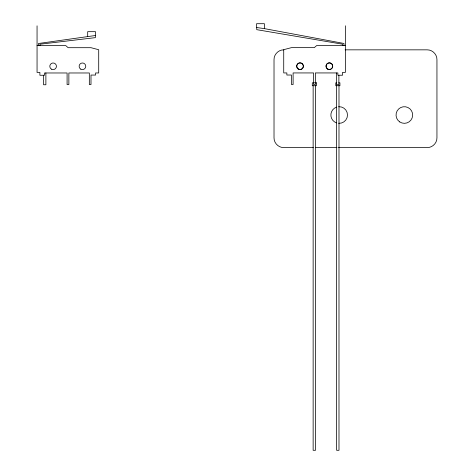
<?xml version="1.0" encoding="UTF-8"?>
<svg xmlns="http://www.w3.org/2000/svg" width="474" height="474" viewBox="0 0 474 474"><rect width="100%" height="100%" fill="white"/><g stroke="black" fill="none" stroke-linecap="round" stroke-linejoin="round"><path stroke-width="0.71" d="M342.447 45.551L342.471 44.177L256.742 29.666L256.742 27.545M343.928 45.551L344.006 43.472L264.415 28.624L256.576 27.522L256.576 23.7L264.415 23.7L264.415 28.624M345.38 25.797L345.38 72.374L342.536 72.374L342.536 75.224L338.904 75.224L338.845 84.722L336.546 84.722L336.546 72.937M283.796 49.841C278.57 49.717 273.889 54.392 274.019 59.617L274.019 137.821C273.889 143.047 278.57 147.728 283.796 147.598L313.355 147.598M37.055 25.839L37.055 72.421L39.893 72.421L39.893 75.265L44.562 75.253L44.562 72.978L67.089 72.978L67.089 84.544L68.866 84.544L68.866 72.978L89.331 72.978L89.331 84.544L90.996 84.544L90.996 75.064L95.576 75.064L95.576 72.978L98.71 72.978L98.71 49.723L90.996 47.696L68.143 47.696L65.756 45.593L37.055 45.593M345.38 45.551L316.679 45.551L314.292 47.649L291.433 47.649L283.725 49.675L283.725 72.937L286.859 72.937L286.859 75.022L291.433 75.022L291.433 84.502L293.104 84.502L293.104 72.937L313.569 72.937L313.569 84.502L315.346 84.502L315.346 72.937L337.867 72.937L337.867 75.206L338.904 75.224M345.137 49.841L427.169 49.841C432.395 49.717 437.075 54.392 436.945 59.617L436.945 137.821C437.075 143.047 432.395 147.728 427.169 147.598L338.483 147.598M336.546 82.814L335.805 82.814L335.805 85.717L339.917 85.717L339.917 82.814L338.845 82.814M315.571 147.598L337.008 147.598M43.531 75.265L43.584 84.763L45.883 84.763L45.883 72.978M38.507 45.593L38.43 43.513L95.529 35.497L95.529 31.675L87.69 31.675L87.69 36.599M39.988 45.593L39.964 44.218L95.363 37.642L95.363 35.52M338.987 85.717L338.987 450.3L336.641 450.3L336.641 85.717M315.488 85.717L315.488 450.3L313.142 450.3L313.142 85.717M338.643 106.721A8.307 8.307 0 0 1 347.501 115.016A8.307 8.307 0 0 1 338.643 123.305M336.516 122.885A8.307 8.307 0 0 1 336.516 107.148M332.618 65.276A3.318 3.318 0 0 1 329.199 69.447A3.318 3.318 0 0 1 326.349 64.867A3.318 3.318 0 0 1 331.599 63.64M331.759 63.789A3.318 3.318 0 0 1 332.049 64.114M332.173 64.292A3.318 3.318 0 0 1 332.481 64.867M302.845 64.292A3.318 3.318 0 0 1 300.664 69.405A3.318 3.318 0 0 1 296.866 65.347A3.318 3.318 0 0 1 302.104 63.504M302.43 63.789A3.318 3.318 0 0 1 302.584 63.949M316.413 82.814L312.301 82.814L312.301 85.717L316.413 85.717L316.413 82.814M298.14 69.008A3.318 3.318 0 0 0 303.295 66.467A3.318 3.318 0 0 0 298.519 63.273A3.318 3.318 0 0 0 298.14 69.008M327.653 69.121A3.318 3.318 0 0 0 332.63 66.247A3.318 3.318 0 0 0 327.653 63.374A3.318 3.318 0 0 0 327.653 69.121M399.742 121.925A8.307 8.307 0 0 0 412.653 115.555A8.307 8.307 0 0 0 400.684 107.562A8.307 8.307 0 0 0 399.742 121.925M80.787 69.168A3.318 3.318 0 0 0 85.764 66.295A3.318 3.318 0 0 0 80.787 63.421A3.318 3.318 0 0 0 80.787 69.168M51.459 69.168A3.318 3.318 0 0 0 56.436 66.295A3.318 3.318 0 0 0 51.459 63.421A3.318 3.318 0 0 0 51.459 69.168"/></g></svg>
